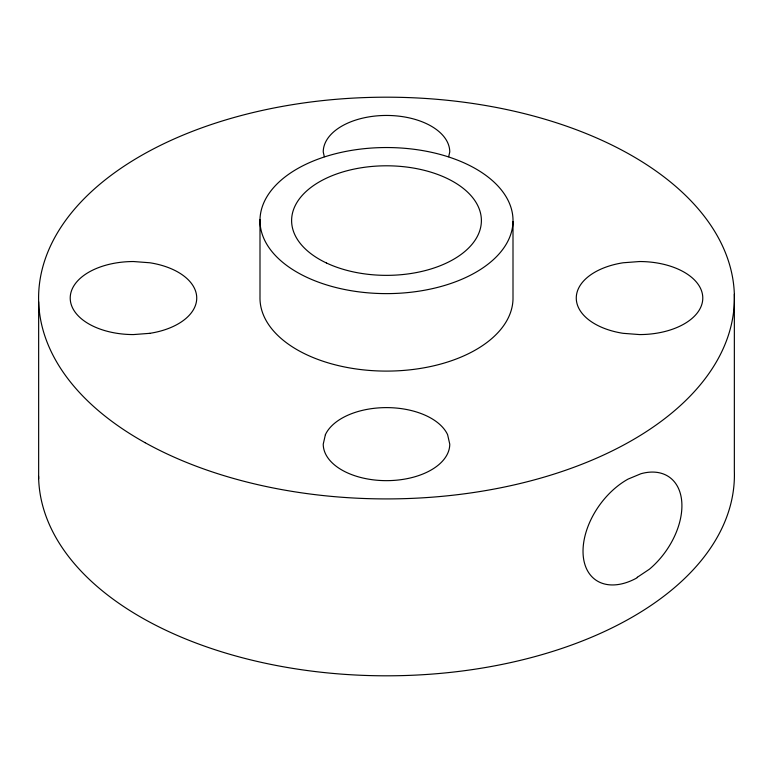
<?xml version="1.0" encoding="UTF-8"?>
<svg xmlns="http://www.w3.org/2000/svg" width="773" height="773" viewBox="0 0 773 773"><rect width="100%" height="100%" fill="white"/><g stroke="black" fill="none" stroke-linecap="round" stroke-linejoin="round"><path stroke-width="1.16" d="M448.678 156.697L449.76 151.972A63.26 36.524 0 0 0 386.5 115.448A63.26 36.524 0 0 0 323.24 151.972L324.322 156.697M734.35 294.291L734.35 471.182A347.908 200.864 0 0 1 390.974 675.795A347.908 200.864 0 0 1 38.602 476.352M513.001 221.677A126.511 73.039 0 0 1 321.607 283.276A126.511 73.039 0 0 1 324.892 156.784A126.511 73.039 0 0 1 513.001 221.677L513.001 299.151A126.511 73.039 0 0 1 384.596 371.088A126.511 73.039 0 0 1 259.999 296.958L259.999 219.484M38.65 301.818L38.65 478.709M325.394 434.687L323.24 444.137A63.26 36.524 0 0 0 386.5 480.651A63.26 36.524 0 0 0 449.76 444.137L447.606 434.687A63.26 36.524 0 0 0 386.5 407.613A63.26 36.524 0 0 0 325.394 434.687M637.31 577.286L636.865 577.924A63.241 40.37 -54.1 0 1 583.219 555.777A63.241 40.37 -54.1 0 1 628.072 479.096L640.972 473.723A63.241 40.37 -54.1 0 1 681.718 501.242A63.241 40.37 -54.1 0 1 649.455 569.179L637.31 577.286M639.522 261.535L623.154 262.772A63.26 36.524 0 0 0 576.272 298.049A63.26 36.524 0 0 0 623.154 333.327L639.522 334.574A63.26 36.524 0 0 0 702.783 298.049A63.26 36.524 0 0 0 639.522 261.535M149.846 333.327L133.478 334.574A63.26 36.524 0 0 1 70.217 298.049A63.26 36.524 0 0 1 133.478 261.535L149.846 262.772A63.26 36.524 0 0 1 196.728 298.049A63.26 36.524 0 0 1 149.846 333.327M326.438 262.984A94.886 54.777 0 0 0 480.149 229.397A94.886 54.777 0 0 0 352.913 169.345A94.886 54.777 0 0 0 326.438 262.984M145.14 442.716A347.908 200.864 0 0 0 724.185 346.391A347.908 200.864 0 0 0 290.175 105.041A347.908 200.864 0 0 0 145.14 442.716"/></g></svg>
